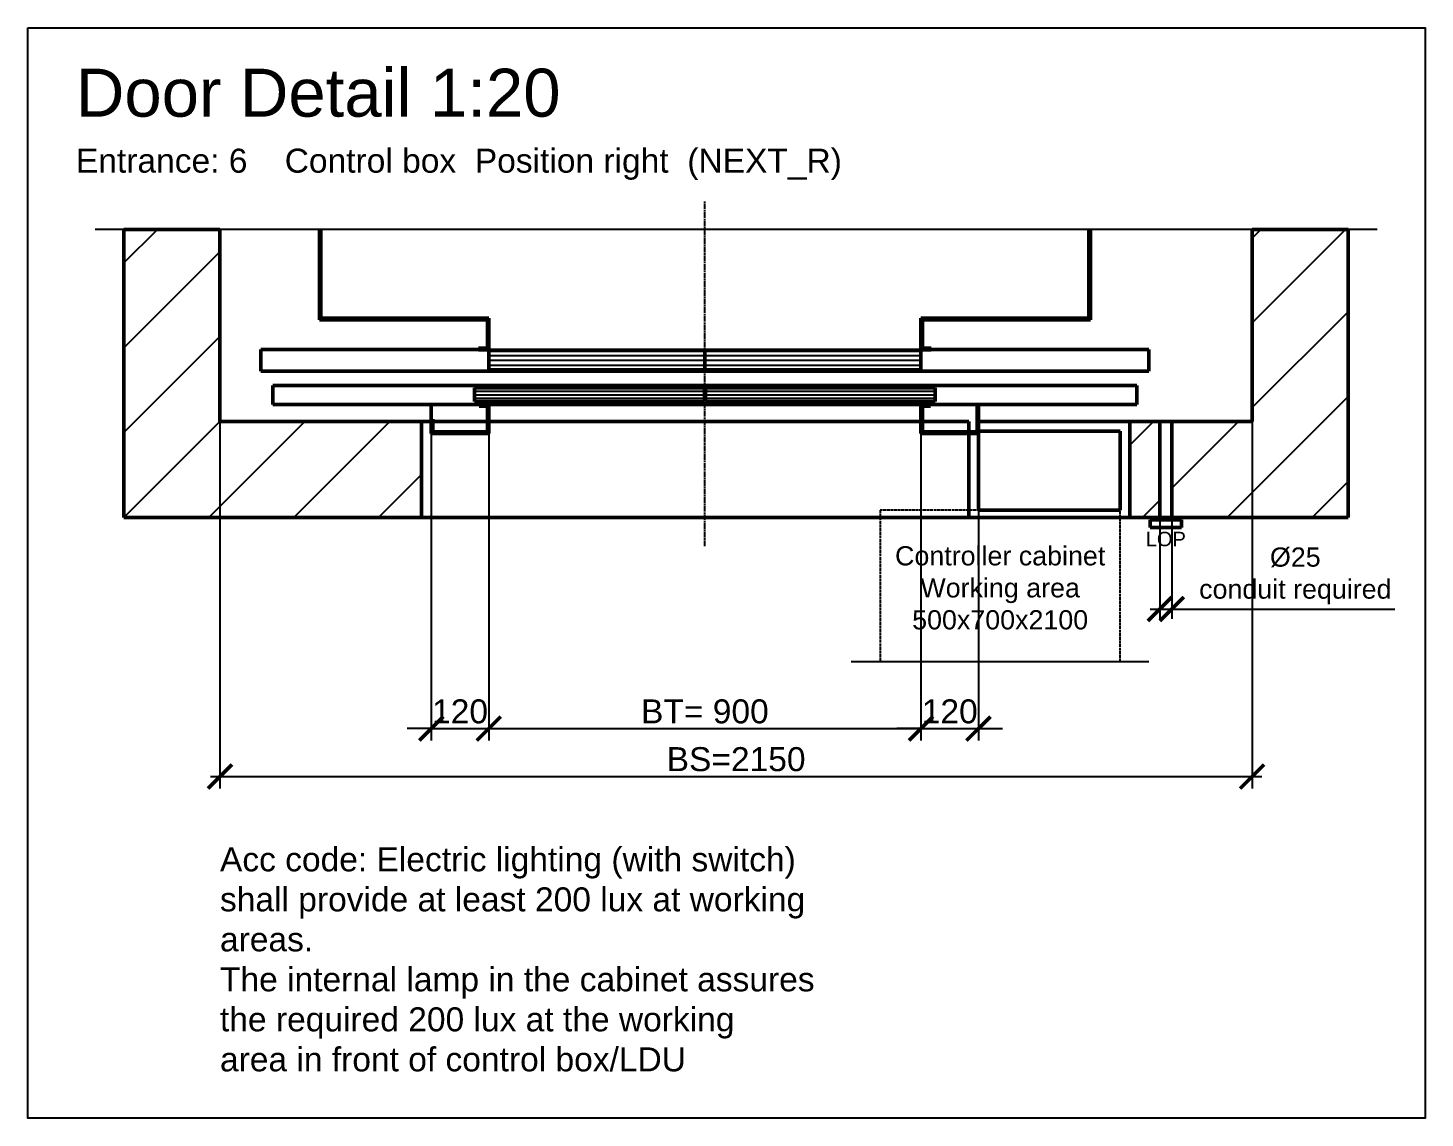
# Model space of a CAD drawing. Header units: millimetres. Extents: x -2854 to 202754, y -48725 to 27067.
# Drawn here: x -100 to 2810, y -97 to 2175 of the extents above; entities that cross this region are included whole.
import ezdxf

# ---------------------------------------------------------------- set-up
doc = ezdxf.new("R2010")
doc.units = ezdxf.units.MM
doc.linetypes.add('AM_ISO02W050', pattern=[7.5, 6, -1.5])
doc.linetypes.add('AM_ISO08W050', pattern=[18, 12, -1.5, 3, -1.5])
for name, color, linetype, lineweight in [('AM_8', 1, 'Continuous', 25), ('LDCar-AM_0', 7, 'Continuous', 50), ('LDCar-AM_4', 3, 'Continuous', 25), ('LDCar-AM_8', 1, 'Continuous', 25), ('LDHallButton-AM_0', 7, 'Continuous', 50), ('LDHallButton-AM_3', 6, 'AM_ISO02W050', 25), ('LDShaft-AM_0', 7, 'Continuous', 50), ('LDShaft-AM_5', 3, 'Continuous', 25), ('LDShaft-AM_7', 4, 'AM_ISO08W050', 25)]:
    doc.layers.add(name, color=color, linetype=linetype, lineweight=lineweight)
doc.layers.add('AM_VIEWS', color=1, linetype='Continuous', lineweight=25, plot=False)
doc.styles.add('LD', font='ARIALUNI.ttf')
doc.styles.get("Standard").update_dxf_attribs({"font": 'ARIALUNI.ttf'})
doc.dimstyles.new('LIFT', dxfattribs={"dimtxt": 2.5, "dimasz": 2.5, "dimexe": 1.25, "dimexo": 0, "dimgap": 0.5, "dimtad": 1, "dimdec": 0, "dimzin": 1, "dimdsep": 46, "dimtxsty": 'LD', "dimblk": 'ARCHTICK', "dimcen": 0, "dimdle": 1, "dimclrd": 3, "dimclre": 3, "dimclrt": 4, "dimadec": 0, "dimazin": 0, "dimtp": 0.1, "dimtm": 0.1, "dimtfac": 0.71, "dimtdec": 0, "dimtix": 1, "dimtmove": 0, "dimatfit": 3, "dimfxl": 1, "dimtolj": 1, "dimarcsym": 0})
doc.dimstyles.new('LIFT$0', dxfattribs={"dimtxt": 2.5, "dimasz": 2.5, "dimexe": 1.25, "dimexo": 0, "dimgap": 0.5, "dimtad": 1, "dimdec": 0, "dimzin": 1, "dimdsep": 46, "dimtxsty": 'LD', "dimblk1": 'ARCHTICK', "dimblk2": 'ARCHTICK', "dimsah": 1, "dimcen": 0, "dimdle": 1, "dimclrd": 3, "dimclre": 3, "dimclrt": 4, "dimadec": 0, "dimazin": 0, "dimtp": 0.1, "dimtm": 0.1, "dimtfac": 0.71, "dimtdec": 0, "dimtix": 1, "dimtmove": 0, "dimatfit": 3, "dimfxl": 1, "dimtolj": 1, "dimarcsym": 0})

# ---------------------------------------------------------------- blocks, each defined once
blk = doc.blocks.new('LD_20260610085844_0000018D')
at = {"layer": 'LDShaft-AM_0'}
for p, q in [((0, 400), (-200, 400)), ((-200, 400), (-200, -200)), ((0, 400), (0, 0)), ((0, 0), (0, 400)), ((2150, 0), (2150, 400)), ((2350, 400), (2150, 400)), ((2150, 400), (2150, 0)), ((2350, -200), (2350, 400)), ((0, 0), (440, 0)), ((420, 0), (0, 0)), ((420, -200), (420, 0)), ((1895, 0), (1580, 0)), ((1580, 0), (2150, 0)), ((1895, -80), (1895, 0)), ((1957.5, 0), (1895, 0)), ((1895, 0), (1895, -200)), ((1982.5, 0), (1957.5, 0)), ((1957.5, -200), (1957.5, 0)), ((2150, 0), (1982.5, 0)), ((1982.5, 0), (1982.5, -200)), ((1895, -200), (1895, -80)), ((-200, -200), (0, -200)), ((0, -200), (420, -200)), ((1560, -200), (1895, -200)), ((1895, -200), (1957.5, -200)), ((1957.5, -200), (1982.5, -200)), ((1982.5, -200), (2150, -200)), ((2150, -200), (2350, -200))]:
    blk.add_line(p, q, dxfattribs=at)
blk = doc.blocks.new('LD_20260610085844_00000191')
at = {"layer": 'LDCar-AM_0'}
for p, q in [((900, 100), (-900, 100)), ((-900, 100), (-900, 60)), ((-1.05, 95), (-479.95, 95)), ((-479.95, 95), (-479.95, 66.5)), ((-1.05, 66.5), (-1.05, 95)), ((479.95, 95), (1.05, 95)), ((1.05, 95), (1.05, 66.5)), ((479.95, 66.5), (479.95, 95)), ((900, 60), (900, 100)), ((-900, 60), (900, 60)), ((-570, 60), (-570, 30)), ((-470, 60), (-570, 60)), ((-479.95, 66.5), (-1.05, 66.5)), ((-450, 60), (-470, 60)), ((-470, 60), (-470, 57)), ((-450, 0), (-450, 60)), ((450, 60), (-450, 60)), ((1.05, 66.5), (479.95, 66.5)), ((470, 60), (450, 60)), ((450, 60), (450, 0)), ((470, 57), (470, 60)), ((567, 60), (470, 60)), ((567, 60), (567, 30)), ((570, 60), (567, 60)), ((570, 30), (570, 60)), ((-567, 30), (-570, 30)), ((-570, 30), (-570, 0)), ((-567, 3), (-567, 30)), ((-470, 57), (-453, 57)), ((-453, 57), (-453, 3)), ((453, 57), (470, 57)), ((453, 3), (453, 57)), ((570, 30), (567, 30)), ((567, 30), (567, 3)), ((570, 0), (570, 30)), ((-570, 0), (-450, 0)), ((-453, 3), (-567, 3)), ((450, 0), (570, 0)), ((567, 3), (453, 3))]:
    blk.add_line(p, q, dxfattribs=at)
at = {"layer": 'LDCar-AM_8'}
for p, q in [((-480, 87.875), (-1, 87.875)), ((1, 87.875), (480, 87.875)), ((-480, 80.75), (-1, 80.75)), ((-480, 73.625), (-1, 73.625)), ((1, 80.75), (480, 80.75)), ((1, 73.625), (480, 73.625))]:
    blk.add_line(p, q, dxfattribs=at)
blk = doc.blocks.new('LD_20260610085844_00000192')
at = {"layer": 'LDHallButton-AM_0'}
for p, q in [((-27.5, 0), (-27.5, -5)), ((27.5, 0), (-27.5, 0)), ((27.5, -5), (27.5, 0)), ((-32.5, -5), (-32.5, -18)), ((32.5, -5), (-32.5, -5)), ((-32.5, -18), (-32.5, -21)), ((-32.5, -21), (32.5, -21)), ((-27.5, -5), (27.5, -5)), ((32.5, -18), (32.5, -5)), ((32.5, -21), (32.5, -18))]:
    blk.add_line(p, q, dxfattribs=at)
blk = doc.blocks.new('LD_20260610085844_00000193')
at = {"layer": 'LDHallButton-AM_0'}
for p, q in [((-315, 180), (-315, 33)), ((-20, 180), (-315, 180)), ((-20, 33), (-20, 180)), ((-315.01, 33), (-315.01, 15)), ((-315, 33), (-315.01, 33)), ((-19.99, 33), (-20, 33)), ((-19.99, 15), (-19.99, 33)), ((-315.01, 15), (-19.99, 15))]:
    blk.add_line(p, q, dxfattribs=at)
at = {"layer": 'LDHallButton-AM_3'}
for p, q in [((-520, 15), (-520, -300)), ((-20, 15), (-520, 15)), ((-20, -300), (-20, 15))]:
    blk.add_line(p, q, dxfattribs=at)
blk = doc.blocks.new('LD_20260610085844_00000194')
at = {"layer": 'LDShaft-AM_0'}
for p, q in [((440, 0), (420, 0)), ((420, 0), (420, -80)), ((557, 0), (443, 0)), ((1460, 0), (560, 0)), ((1560, 0), (1463, 0)), ((1560, -22), (1560, 0)), ((1560, -80), (1560, -25)), ((420, -80), (420, -200)), ((1560, -200), (1560, -80)), ((420, -200), (1560, -200))]:
    blk.add_line(p, q, dxfattribs=at)
blk = doc.blocks.new('LD_20260610085844_00000195')
at = {"layer": 'LDShaft-AM_7'}
blk.add_line((0, -1175), (0, -455), dxfattribs=at)
blk = doc.blocks.new('LD_20260610085844_00000196')
at = {"layer": 'LDCar-AM_0'}
for p, q in [((-803, -515), (-803, -703)), ((-800, -700), (-800, -515)), ((800, -515), (800, -700)), ((803, -703), (803, -515)), ((-803, -703), (-800, -703)), ((-450, -700), (-800, -700)), ((-800, -703), (-453, -703)), ((-453, -703), (-453, -762.5)), ((-450, -765.5), (-450, -700)), ((450, -700), (450, -765.5)), ((800, -700), (450, -700)), ((453, -762.5), (453, -703)), ((453, -703), (803, -703)), ((-453, -762.5), (-471.5, -762.5)), ((-471.5, -762.5), (-471.5, -765.5)), ((-471.5, -765.5), (-450, -765.5)), ((-451.5, -765.5), (-451.5, -766.5)), ((-451.5, -766.5), (451.5, -766.5)), ((450, -765.5), (471.5, -765.5)), ((451.5, -766.5), (451.5, -765.5)), ((471.5, -762.5), (453, -762.5)), ((471.5, -765.5), (471.5, -762.5))]:
    blk.add_line(p, q, dxfattribs=at)
blk = doc.blocks.new('LD_20260610085844_00000197')
at = {"layer": 'LDCar-AM_0'}
for p, q in [((-471.5, 45), (-925, 45)), ((-925, 45), (-925, 0)), ((-0.05, 42.5), (-449.95, 42.5)), ((-449.95, 42.5), (-449.95, 2.5)), ((-0.05, 2.5), (-0.05, 42.5)), ((449.95, 42.5), (0.05, 42.5)), ((0.05, 42.5), (0.05, 2.5)), ((449.95, 2.5), (449.95, 42.5)), ((925, 45), (471.5, 45)), ((925, 0), (925, 45)), ((-925, 0), (925, 0)), ((-449.95, 2.5), (-0.05, 2.5)), ((0.05, 2.5), (449.95, 2.5))]:
    blk.add_line(p, q, dxfattribs=at)
at = {"layer": 'LDCar-AM_8'}
for p, q in [((-450, 32.5), (0, 32.5)), ((0, 32.5), (450, 32.5)), ((-450, 22.5), (0, 22.5)), ((-450, 12.5), (0, 12.5)), ((0, 22.5), (450, 22.5)), ((0, 12.5), (450, 12.5))]:
    blk.add_line(p, q, dxfattribs=at)
blk = doc.blocks.new('LD_20260610085844_0000019C')
at = {"layer": 'AM_8'}
for p, q in [((-200, 330.3), (-130.3, 400)), ((2150, 205.5), (2344.5, 400)), ((2150, 382.2), (2167.8, 400)), ((-200, 153.6), (0, 353.6)), ((2150, 28.7), (2350, 228.7)), ((-200, -23.2), (0, 176.8)), ((2098.1, -200), (2350, 51.9)), ((-200, -200), (0, 0)), ((-23.2, -200), (176.8, 0)), ((153.6, -200), (353.6, 0)), ((1895, -49.5), (1944.5, 0)), ((1982.5, -138.8), (2121.3, 0)), ((330.3, -200), (420, -110.3)), ((2274.9, -200), (2350, -124.9)), ((1921.3, -200), (1957.5, -163.8))]:
    blk.add_line(p, q, dxfattribs=at)
blk = doc.blocks.new('_ArchTick')
at = {"color": 0, "linetype": 'ByBlock', "const_width": 0.15}
blk.add_lwpolyline([(-0.5, -0.5), (0.5, 0.5)], dxfattribs=at)
blk = doc.blocks.new('*D2677')
at = {"layer": 'Defpoints', "color": 0, "transparency": 16777216}
for p in [(300, 1355), (2450, 1355), (2450, 615)]:
    blk.add_point(p, dxfattribs=at)
at = {"layer": 'LDShaft-AM_5', "color": 3, "lineweight": -2, "transparency": 16777216}
for p, q in [((300, 1355), (300, 590)), ((2450, 1355), (2450, 590)), ((280, 615), (2470, 615))]:
    blk.add_line(p, q, dxfattribs=at)
at = {"layer": 'LDShaft-AM_5', "color": 3, "lineweight": -2, "transparency": 16777216, "xscale": 50, "yscale": 50, "zscale": 50, "rotation": 180}
blk.add_blockref('_ArchTick', (300, 615), dxfattribs=at)
at = {"layer": 'LDShaft-AM_5', "color": 3, "lineweight": -2, "transparency": 16777216, "xscale": 50, "yscale": 50, "zscale": 50}
blk.add_blockref('_ArchTick', (2450, 615), dxfattribs=at)
at = {"layer": 'LDShaft-AM_5', "color": 4, "transparency": 16777216, "insert": (1375, 650.9), "char_height": 50, "attachment_point": 5, "style": 'LD'}
blk.add_mtext('\\A1;BS=2150', dxfattribs=at)
blk = doc.blocks.new('*D2678')
at = {"layer": 'Defpoints', "color": 0, "transparency": 16777216}
for p in [(860, 1330), (1760, 1330), (1760, 715)]:
    blk.add_point(p, dxfattribs=at)
at = {"layer": 'LDShaft-AM_5', "color": 3, "lineweight": -2, "transparency": 16777216}
for p, q in [((860, 1330), (860, 690)), ((1760, 1330), (1760, 690)), ((840, 715), (1780, 715))]:
    blk.add_line(p, q, dxfattribs=at)
at = {"layer": 'LDShaft-AM_5', "color": 3, "lineweight": -2, "transparency": 16777216, "xscale": 50, "yscale": 50, "zscale": 50, "rotation": 180}
blk.add_blockref('_ArchTick', (860, 715), dxfattribs=at)
at = {"layer": 'LDShaft-AM_5', "color": 3, "lineweight": -2, "transparency": 16777216, "xscale": 50, "yscale": 50, "zscale": 50}
blk.add_blockref('_ArchTick', (1760, 715), dxfattribs=at)
at = {"layer": 'LDShaft-AM_5', "color": 4, "transparency": 16777216, "insert": (1310, 750.5), "char_height": 50, "attachment_point": 5, "style": 'LD'}
blk.add_mtext('\\A1;BT= 900', dxfattribs=at)
blk = doc.blocks.new('*D2679')
at = {"layer": 'Defpoints', "color": 0, "transparency": 16777216}
for p in [(740, 1330), (860, 1330), (860, 715)]:
    blk.add_point(p, dxfattribs=at)
at = {"layer": 'LDShaft-AM_5', "color": 3, "lineweight": -2, "transparency": 16777216}
for p, q in [((740, 1330), (740, 690)), ((860, 1330), (860, 690)), ((740, 715), (690, 715)), ((740, 715), (860, 715)), ((860, 715), (910, 715))]:
    blk.add_line(p, q, dxfattribs=at)
at = {"layer": 'LDShaft-AM_5', "color": 3, "lineweight": -2, "transparency": 16777216, "xscale": 50, "yscale": 50, "zscale": 50}
blk.add_blockref('_ArchTick', (740, 715), dxfattribs=at)
at = {"layer": 'LDShaft-AM_5', "color": 3, "lineweight": -2, "transparency": 16777216, "xscale": 50, "yscale": 50, "zscale": 50, "rotation": 180}
blk.add_blockref('_ArchTick', (860, 715), dxfattribs=at)
at = {"layer": 'LDShaft-AM_5', "color": 4, "transparency": 16777216, "insert": (800, 750.5), "char_height": 50, "attachment_point": 5, "style": 'LD'}
blk.add_mtext('\\A1;120', dxfattribs=at)
blk = doc.blocks.new('_NONE')
blk = doc.blocks.new('*D2680')
at = {"layer": 'Defpoints', "color": 0, "transparency": 16777216}
for p in [(1760, 1330), (1880, 1330), (1880, 715)]:
    blk.add_point(p, dxfattribs=at)
at = {"layer": 'LDShaft-AM_5', "color": 3, "lineweight": -2, "transparency": 16777216}
for p, q in [((1760, 1330), (1760, 690)), ((1880, 1330), (1880, 690)), ((1760, 715), (1710, 715)), ((1760, 715), (1880, 715)), ((1880, 715), (1930, 715))]:
    blk.add_line(p, q, dxfattribs=at)
at = {"layer": 'LDShaft-AM_5', "color": 3, "lineweight": -2, "transparency": 16777216, "xscale": 50, "yscale": 50, "zscale": 50}
blk.add_blockref('_ArchTick', (1760, 715), dxfattribs=at)
at = {"layer": 'LDShaft-AM_5', "color": 3, "lineweight": -2, "transparency": 16777216, "xscale": 50, "yscale": 50, "zscale": 50, "rotation": 180}
blk.add_blockref('_ArchTick', (1880, 715), dxfattribs=at)
at = {"layer": 'LDShaft-AM_5', "color": 4, "transparency": 16777216, "insert": (1820, 750.5), "char_height": 50, "attachment_point": 5, "style": 'LD'}
blk.add_mtext('\\A1;120', dxfattribs=at)
blk = doc.blocks.new('LD_20260610085844_0000019E')
at = {"layer": 'LDCar-AM_4'}
blk.add_line((1315, -500), (1935, -500), dxfattribs=at)
blk = doc.blocks.new('LD_20260610085844_0000019F')
at = {"layer": 'LDCar-AM_4'}
blk.add_line((2410, 400), (-260, 400), dxfattribs=at)
blk = doc.blocks.new('*D2681')
at = {"layer": 'Defpoints', "color": 0, "transparency": 16777216}
for p in [(2257.5, 1155), (2282.5, 1155), (2282.5, 964)]:
    blk.add_point(p, dxfattribs=at)
at = {"layer": 'LDShaft-AM_5', "color": 3, "lineweight": -2, "transparency": 16777216}
for p, q in [((2257.5, 1155), (2257.5, 944)), ((2282.5, 1155), (2282.5, 944)), ((2237.5, 964), (2282.5, 964)), ((2282.5, 964), (2747.1, 964))]:
    blk.add_line(p, q, dxfattribs=at)
at = {"layer": 'LDShaft-AM_5', "color": 3, "lineweight": -2, "transparency": 16777216, "xscale": 50, "yscale": 50, "zscale": 50, "rotation": 180}
blk.add_blockref('_ArchTick', (2257.5, 964), dxfattribs=at)
at = {"layer": 'LDShaft-AM_5', "color": 3, "lineweight": -2, "transparency": 16777216, "xscale": 50, "yscale": 50, "zscale": 50}
blk.add_blockref('_ArchTick', (2282.5, 964), dxfattribs=at)
at = {"layer": 'LDShaft-AM_5', "color": 4, "transparency": 16777216, "insert": (2539.8, 1033), "char_height": 40, "attachment_point": 5, "style": 'LD'}
blk.add_mtext('\\A1;%%C25 \\Pconduit required', dxfattribs=at)

msp = doc.modelspace()

# ---------------------------------------------------------------- linework, layer by layer
at = {"layer": 'AM_VIEWS'}
msp.add_lwpolyline([(-100, 2175), (2810, 2175), (2810, -96.7), (-100, -96.7)], close=True, dxfattribs=at)

# ---------------------------------------------------------------- block references
for name, p in [('LD_20260610085844_00000195', (1310, 2270)), ('LD_20260610085844_0000019F', (300, 1355)), ('LD_20260610085844_0000018D', (300, 1355)), ('LD_20260610085844_0000019C', (300, 1355)), ('LD_20260610085844_00000196', (1310, 2270)), ('LD_20260610085844_00000197', (1310, 1460)), ('LD_20260610085844_00000191', (1310, 1330)), ('LD_20260610085844_00000194', (300, 1355)), ('LD_20260610085844_00000193', (2195, 1155)), ('LD_20260610085844_00000192', (2270, 1155)), ('LD_20260610085844_0000019E', (300, 1355))]:
    msp.add_blockref(name, p)

# ---------------------------------------------------------------- texts
at = {"layer": 'LDShaft-AM_0', "style": 'LD'}
for s, insert, char_height, attachment_point in [('\\fArial Unicode MS|b0|i0;\\l\\C256;Door Detail 1:20\\P\\H0.5x;\\SEntrance: 6    Control box  Position right  (NEXT_R)', (0, 1858.3), 100, 7), ('\\fArial Unicode MS|b0|i0;\\l\\C256;LOP', (2270, 1125), 30, 2), ('\\fArial Unicode MS|b0|i0;\\l\\C256;Controller cabinet\\PWorking area\\P500x700x2100', (1925, 1095), 40, 2)]:
    msp.add_mtext(s, dxfattribs=dict(at, insert=insert, char_height=char_height, attachment_point=attachment_point))
at = {"layer": 'LDShaft-AM_0', "insert": (300, 0), "char_height": 50, "width": 235920, "attachment_point": 7}
msp.add_mtext('{\\fArial Unicode MS|b0|i0|c0|p34;Acc code: Electric lighting (with switch) \\Pshall provide at least 200 lux at working \\Pareas.\\PThe internal lamp in the cabinet assures \\Pthe required 200 lux at the working \\Parea in front of control box/LDU}', dxfattribs=at)

# ---------------------------------------------------------------- dimensions: what is measured, and where the dimension line sits
at = {"layer": 'LDShaft-AM_5'}
for base, p1, p2, text, picture, middle in [((2450, 615), (300, 1355), (2450, 1355), 'BS=<>', '*D2677', (1375, 650.9)), ((1760, 715), (860, 1330), (1760, 1330), 'BT= <>', '*D2678', (1310, 750.5))]:
    dim = msp.add_linear_dim(base=base, p1=p1, p2=p2, text=text, dimstyle='LIFT', override={"dimscale": 20, "dimtxt": 2.5, "dimtix": 1}, dxfattribs=at)
    dim.commit()
    dim.dimension.update_dxf_attribs({"geometry": picture, "text_midpoint": middle})
for base, p1, p2, override, picture, middle in [((860, 715), (740, 1330), (860, 1330), {"dimscale": 20, "dimtxt": 2.5, "dimblk2": 'NONE', "dimtix": 1}, '*D2679', (800, 750.5)), ((1880, 715), (1760, 1330), (1880, 1330), {"dimscale": 20, "dimtxt": 2.5, "dimblk1": 'NONE', "dimtix": 1}, '*D2680', (1820, 750.5))]:
    dim = msp.add_linear_dim(base=base, p1=p1, p2=p2, dimstyle='LIFT', override=override, dxfattribs=at)
    dim.commit()
    dim.dimension.update_dxf_attribs({"geometry": picture, "text_midpoint": middle})
dim = msp.add_linear_dim(base=(2282.5, 964), p1=(2257.5, 1155), p2=(2282.5, 1155), text='%%C<> \\Pconduit required', dimstyle='LIFT$0', override={"dimscale": 20, "dimtxt": 2, "dimexe": 1, "dimblk": 'ArchTick', "dimsah": 0}, dxfattribs=at)
dim.commit()
dim.dimension.update_dxf_attribs({"geometry": '*D2681', "text_midpoint": (2539.8, 964), "dimtype": 160})

doc.saveas('drawing.dxf')
